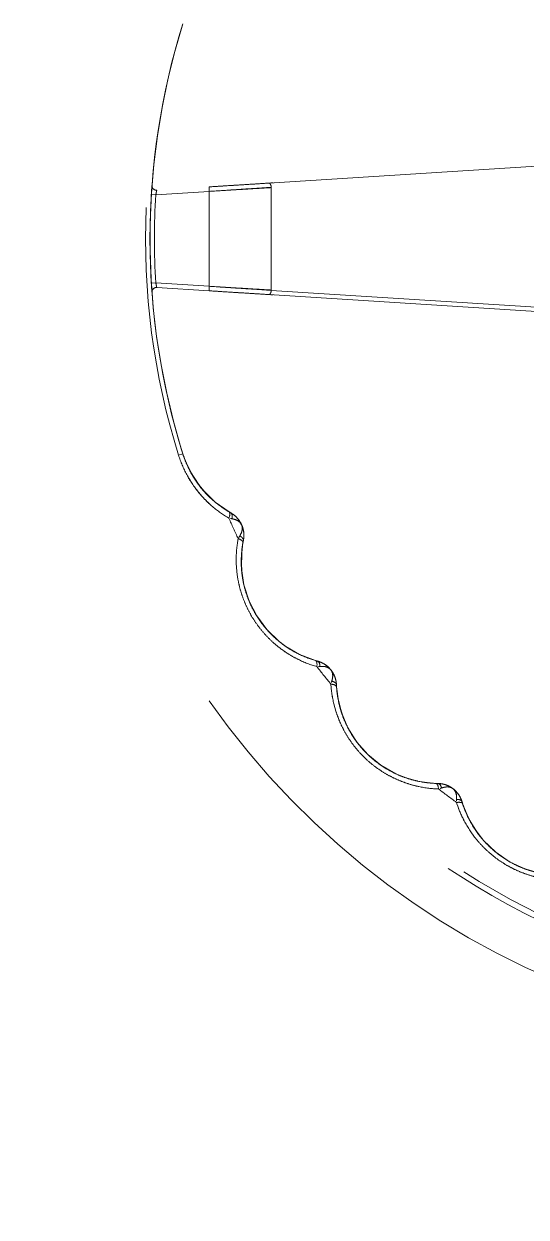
# Model space of a CAD drawing. Extents: x -181672 to 290600, y -29000 to 395522.
# Drawn here: x 1726.1 to 1804.1, y 37462 to 37647.2 of the extents above; entities that cross this region are included whole.
import ezdxf

# ---------------------------------------------------------------- set-up
doc = ezdxf.new("R2010")
doc.units = 0
doc.header["$LTSCALE"] = 10
doc.linetypes.add('XFM7Q20PCW-200K$0$ACAD_ISO03W100', pattern=[30, 12, -18])
doc.layers.add('XFM7Q20PCW-200K$0$PCW EQ (FUTURE)', color=252, linetype='XFM7Q20PCW-200K$0$ACAD_ISO03W100', lineweight=9)

# ---------------------------------------------------------------- blocks, each defined once
blk = doc.blocks.new('XFM7Q20PCW-200K$0$漢唐美光 8NHV4A-10FDA-NC150-M - 漢唐美光 8NHV4A-10FDA-NC150-M-V1107-CUB_L40')
for p, q in [((-534.8, -183.07), (-537.75, -136.34)), ((-518.15, -182.69), (-515.2, -135.96)), ((-517.5, -183.07), (-514.55, -136.34)), ((-433.95, -150.68), (-432.89, -149.84)), ((-438.47, -152.98), (-438.77, -153.07)), ((-441.3, -155.34), (-440.81, -154.49)), ((-440.12, -153.78), (-440.81, -154.49)), ((-441.62, -156.84), (-441.62, -157.15)), ((-441.62, -156.84), (-441.62, -157.15)), ((-442.6, -162.13), (-443.12, -163.37)), ((-451.66, -171.44), (-450.43, -170.89)), ((-458.41, -172.93), (-459.25, -173.45)), ((-456.61, -172.56), (-456.92, -172.58)), ((-460.61, -175.53), (-460.69, -175.83)), ((-462.86, -180.42), (-463.67, -181.49)), ((-534.1, -182.69), (-518.2, -182.69)), ((-480.84, -187.01), (-481.78, -187.31)), ((-479, -187.09), (-479.31, -187.03)), ((-473.93, -187.22), (-472.6, -186.99)), ((-482.62, -187.82), (-481.78, -187.31)), ((-483.61, -188.99), (-483.76, -189.26)), ((-483.61, -188.99), (-483.76, -189.26)), ((-533.51, -192.33), (-534.21, -192.37)), ((-533.51, -192.33), (-532.99, -200.63)), ((-533.51, -192.33), (-518.78, -192.33)), ((-519.31, -200.63), (-518.78, -192.33)), ((-518.09, -192.37), (-518.78, -192.33)), ((-518.6, -200.49), (-518.09, -192.37)), ((-487.01, -193.19), (-487.9, -193.92)), ((-492.78, -196.43), (-492.57, -197.1)), ((-533.03, -201.33), (-532.99, -200.63)), ((-519.31, -200.63), (-519.27, -201.33))]:
    blk.add_line(p, q)
at = {"flags": 128}
for points in [[(-401.15, -89.94), (-401.25, -94.94), (-401.55, -99.93), (-402.05, -104.91), (-402.75, -109.86), (-403.64, -114.78), (-404.73, -119.66), (-406.02, -124.49), (-407.49, -129.26), (-409.16, -133.98), (-411.02, -138.62), (-413.06, -143.19), (-415.27, -147.67), (-417.67, -152.05), (-420.24, -156.34), (-422.98, -160.52), (-425.89, -164.59), (-428.95, -168.54), (-432.17, -172.37), (-435.54, -176.06), (-439.06, -179.61), (-442.72, -183.02), (-446.51, -186.29), (-450.42, -189.39), (-454.46, -192.34), (-458.61, -195.13), (-462.87, -197.74), (-467.23, -200.19), (-471.69, -202.46), (-476.23, -204.54), (-480.85, -206.45), (-485.55, -208.17), (-490.31, -209.7), (-495.13, -211.03), (-499.99, -212.18), (-504.9, -213.12), (-509.85, -213.88), (-514.82, -214.43), (-519.8, -214.78), (-524.8, -214.94), (-529.8, -214.89), (-534.79, -214.64), (-539.77, -214.2), (-544.73, -213.55), (-549.66, -212.71), (-554.55, -211.67), (-559.39, -210.44), (-564.19, -209.02), (-568.92, -207.4), (-573.58, -205.6), (-578.17, -203.61), (-582.67, -201.43), (-587.08, -199.09), (-591.4, -196.56), (-595.61, -193.87), (-599.71, -191.01), (-603.69, -187.98), (-607.55, -184.8), (-611.28, -181.47), (-614.87, -177.99), (-618.32, -174.38), (-621.63, -170.62), (-624.78, -166.74), (-627.77, -162.73), (-630.6, -158.61), (-633.26, -154.38), (-635.75, -150.05), (-638.07, -145.62), (-640.2, -141.1), (-642.16, -136.49), (-643.93, -131.82), (-645.51, -127.07), (-646.9, -122.27), (-648.09, -117.42), (-649.09, -112.52), (-649.9, -107.58), (-650.5, -102.62), (-650.91, -97.64), (-651.12, -92.64), (-651.15, -89.94)], [(-427.65, -140.76), (-428.36, -143.31), (-429.47, -145.69), (-430.93, -147.82), (-432.75, -149.72), (-434.81, -151.27), (-437.12, -152.47), (-438.47, -152.98)], [(-438.47, -152.98), (-436.04, -151.97), (-433.95, -150.68)], [(-441.62, -157.15), (-441.93, -159.76), (-442.6, -162.13)], [(-443.12, -163.37), (-444.44, -165.67), (-446.1, -167.7), (-448.04, -169.41), (-450.26, -170.8), (-452.65, -171.8), (-455.18, -172.4), (-456.61, -172.56)], [(-456.61, -172.56), (-454.01, -172.18), (-451.66, -171.44)], [(-460.69, -175.83), (-461.63, -178.29), (-462.86, -180.42)], [(-463.67, -181.49), (-465.51, -183.4), (-467.62, -184.96), (-469.92, -186.14), (-472.42, -186.95), (-474.97, -187.33), (-477.57, -187.29), (-479, -187.09)], [(-479, -187.09), (-476.38, -187.36), (-473.93, -187.22)], [(-483.76, -189.26), (-485.29, -191.43), (-487.15, -193.32), (-489.29, -194.86), (-491.66, -196.04), (-492.78, -196.43)], [(-483.76, -189.26), (-485.28, -191.41), (-487.01, -193.19)], [(-487.9, -193.92), (-490.13, -195.34), (-492.54, -196.36), (-492.78, -196.43)], [(-559.52, -196.43), (-555.24, -197.68), (-550.9, -198.76), (-546.53, -199.66), (-542.13, -200.39), (-537.7, -200.94), (-533.25, -201.31), (-528.79, -201.51), (-524.33, -201.53), (-519.87, -201.36), (-515.42, -201.02), (-510.98, -200.5), (-506.57, -199.81), (-502.2, -198.94), (-497.86, -197.89), (-493.56, -196.68), (-492.78, -196.43)], [(-533.7, -200.62), (-533.74, -200.76), (-533.79, -200.88), (-533.87, -200.99), (-533.97, -201.09), (-534.09, -201.16), (-534.18, -201.2), (-534.33, -201.23), (-534.45, -201.23)], [(-519.27, -201.33), (-523.73, -201.51), (-528.19, -201.52), (-532.65, -201.35), (-533.03, -201.33)], [(-517.85, -201.23), (-517.98, -201.23), (-518.12, -201.2), (-518.24, -201.14), (-518.36, -201.06), (-518.45, -200.97), (-518.52, -200.85), (-518.56, -200.76), (-518.6, -200.61)]]:
    blk.add_lwpolyline(points, dxfattribs=at)
blk.add_circle((-526.15, -89.94), 379.98)
for centre, radius, start, end in [((-526.15, -89.94), 117.51, 180, 0), ((-526.15, -89.94), 116.61, 180, 0), ((-526.15, -89.94), 108.39, 321.9796, 323.8204), ((-526.15, -89.94), 108.39, 307.7796, 309.6204), ((-526.15, -89.94), 108.39, 293.5796, 295.4204), ((-526.15, -89.94), 111.6, 252.6, 287.4), ((-526.15, -89.94), 112.29, 267.5143, 287.4), ((-534.4, -200.53), 0.7, 265.7341, 3.6127), ((-526.15, -89.94), 110.9, 266.4637, 273.5363), ((-517.9, -200.53), 0.7, 176.3873, 274.2659)]:
    blk.add_arc(centre, radius, start, end)
for centre, major_axis, ratio, start_param, end_param in [((-438.01, -154.4), (-0.46, 1.43), 0.34988, 0, 1.122252), ((-440.13, -157.2), (-1.5, 0.05), 0.34988, 5.160933, 6.283185), ((-456.52, -174.06), (-0.09, 1.5), 0.34988, 0, 1.122252), ((-459.25, -176.25), (-1.44, 0.42), 0.34988, 5.160933, 6.283185), ((-534.1, -183.03), (0.699, 0.044), 0.481025, 1.540435, 3.141593), ((-518.2, -183.03), (-0.699, 0.044), 0.481025, 3.141593, 4.74275), ((-479.28, -188.57), (0.28, 1.47), 0.34988, 0, 1.122252), ((-482.47, -190.02), (-1.29, 0.76), 0.34988, 5.160933, 6.283185)]:
    blk.add_ellipse(centre, major_axis=major_axis, ratio=ratio, start_param=start_param, end_param=end_param)
for points, knots in [([(-438.66, -153.93), (-437.68, -153.62), (-435.76, -152.82), (-433.53, -151.37), (-431.9, -149.95), (-430.78, -148.77), (-429.77, -147.48), (-428.88, -146.1), (-428.13, -144.65), (-427.52, -143.12), (-427.06, -141.56), (-426.75, -139.97), (-426.59, -138.38), (-426.57, -136.27), (-426.77, -134.71), (-426.99, -133.72)], [-1, -1, -1, -1, -0.875, -0.75, -0.6875, -0.625, -0.5625, -0.5, -0.4375, -0.375, -0.3125, -0.25, -0.1875, -0.125, 0, 0, 0, 0]), ([(-438.47, -152.98), (-437.58, -152.69), (-436.26, -152.14), (-434.59, -151.15), (-433.39, -150.29), (-432.27, -149.31), (-431.24, -148.22), (-430.3, -147.03), (-429.48, -145.75), (-428.79, -144.41), (-428.22, -143), (-427.8, -141.56), (-427.22, -138.63), (-427.33, -136.19), (-427.72, -134.36)], [-1, -1, -1, -1, -0.875, -0.8125, -0.75, -0.6875, -0.625, -0.5625, -0.5, -0.4375, -0.375, -0.3125, -0.25, 0, 0, 0, 0]), ([(-427.72, -134.36), (-427.52, -135.27), (-427.35, -136.69), (-427.36, -138.64), (-427.51, -140.1), (-427.8, -141.56), (-428.23, -143), (-428.79, -144.41), (-429.48, -145.75), (-430.3, -147.03), (-431.24, -148.22), (-432.27, -149.31), (-434.52, -151.27), (-436.69, -152.41), (-438.47, -152.98)], [-1, -1, -1, -1, -0.875, -0.8125, -0.75, -0.6875, -0.625, -0.5625, -0.5, -0.4375, -0.375, -0.3125, -0.25, 0, 0, 0, 0]), ([(-427.54, -143.12), (-427.72, -143.63), (-428.12, -144.62), (-428.61, -145.57), (-428.86, -146.03)], [-0.625, -0.625, -0.625, -0.625, -0.5625, -0.5028346, -0.5028346, -0.5028346, -0.5028346]), ([(-457.03, -173.44), (-456.01, -173.38), (-453.95, -173.07), (-451.43, -172.21), (-449.5, -171.24), (-448.12, -170.37), (-446.83, -169.37), (-445.63, -168.25), (-444.54, -167.02), (-443.58, -165.69), (-442.75, -164.29), (-442.06, -162.83), (-441.51, -161.33), (-440.98, -159.28), (-440.79, -157.72), (-440.76, -156.71)], [-1, -1, -1, -1, -0.875, -0.75, -0.6875, -0.625, -0.5625, -0.5, -0.4375, -0.375, -0.3125, -0.25, -0.1875, -0.125, 0, 0, 0, 0]), ([(-456.61, -172.56), (-455.68, -172.5), (-454.26, -172.28), (-452.4, -171.74), (-451.03, -171.2), (-449.71, -170.52), (-448.43, -169.72), (-447.23, -168.79), (-446.13, -167.76), (-445.12, -166.63), (-444.23, -165.4), (-443.47, -164.11), (-442.19, -161.41), (-441.69, -159.01), (-441.62, -157.15)], [-1, -1, -1, -1, -0.875, -0.8125, -0.75, -0.6875, -0.625, -0.5625, -0.5, -0.4375, -0.375, -0.3125, -0.25, 0, 0, 0, 0]), ([(-441.62, -157.15), (-441.66, -158.08), (-441.83, -159.5), (-442.33, -161.38), (-442.83, -162.76), (-443.47, -164.11), (-444.23, -165.4), (-445.13, -166.63), (-446.13, -167.76), (-447.23, -168.8), (-448.43, -169.72), (-449.7, -170.52), (-452.36, -171.87), (-454.75, -172.44), (-456.61, -172.56)], [-1, -1, -1, -1, -0.875, -0.8125, -0.75, -0.6875, -0.625, -0.5625, -0.5, -0.4375, -0.375, -0.3125, -0.25, 0, 0, 0, 0]), ([(-479.62, -187.84), (-478.62, -188.03), (-476.54, -188.24), (-473.89, -188.03), (-471.78, -187.56), (-470.24, -187.05), (-468.73, -186.4), (-467.3, -185.61), (-465.94, -184.68), (-464.68, -183.63), (-463.53, -182.48), (-462.5, -181.23), (-461.61, -179.91), (-460.59, -178.05), (-460.03, -176.59), (-459.75, -175.61)], [-1, -1, -1, -1, -0.875, -0.75, -0.6875, -0.625, -0.5625, -0.5, -0.4375, -0.375, -0.3125, -0.25, -0.1875, -0.125, 0, 0, 0, 0]), ([(-479, -187.09), (-478.09, -187.26), (-476.66, -187.4), (-474.72, -187.33), (-473.26, -187.14), (-471.81, -186.81), (-470.38, -186.35), (-468.99, -185.74), (-467.66, -185.01), (-466.41, -184.16), (-465.24, -183.19), (-464.19, -182.13), (-462.29, -179.82), (-461.21, -177.62), (-460.69, -175.83)], [-1, -1, -1, -1, -0.875, -0.8125, -0.75, -0.6875, -0.625, -0.5625, -0.5, -0.4375, -0.375, -0.3125, -0.25, 0, 0, 0, 0]), ([(-460.69, -175.83), (-460.95, -176.72), (-461.47, -178.06), (-462.41, -179.76), (-463.24, -180.98), (-464.18, -182.12), (-465.25, -183.19), (-466.41, -184.16), (-467.66, -185.01), (-468.99, -185.75), (-470.38, -186.35), (-471.8, -186.81), (-474.72, -187.47), (-477.17, -187.44), (-479, -187.09)], [-1, -1, -1, -1, -0.875, -0.8125, -0.75, -0.6875, -0.625, -0.5625, -0.5, -0.4375, -0.375, -0.3125, -0.25, 0, 0, 0, 0]), ([(-533.92, -186.09), (-533.86, -187.04), (-533.72, -189.1), (-533.59, -191.21), (-533.51, -192.33)], [-0.6312087, -0.6312087, -0.6312087, -0.6312087, -0.3333333, 0, 0, 0, 0]), ([(-518.78, -192.33), (-518.71, -191.21), (-518.57, -189.1), (-518.44, -187.04), (-518.38, -186.09)], [-1, -1, -1, -1, -0.6666667, -0.3687913, -0.3687913, -0.3687913, -0.3687913]), ([(-492.78, -196.43), (-491.8, -196.13), (-490.41, -195.54), (-488.69, -194.51), (-487.09, -193.33), (-485.34, -191.62), (-484.23, -190.07), (-483.76, -189.26)], [-1, -1, -1, -1, -0.75, -0.625, -0.5, -0.25, 0, 0, 0, 0]), ([(-534.45, -201.23), (-534.45, -201.23), (-534.34, -201.24), (-534.04, -201.26), (-533.64, -201.29), (-533.28, -201.31), (-533.03, -201.33)], [-1, -1, -1, -1, -0.666667, -0.5, -0.333333, 0, 0, 0, 0]), ([(-519.27, -201.33), (-519.02, -201.31), (-518.65, -201.29), (-518.26, -201.26), (-517.95, -201.24), (-517.85, -201.23), (-517.85, -201.23)], [-1, -1, -1, -1, -0.666667, -0.5, -0.333333, 0, 0, 0, 0])]:
    blk.add_open_spline(points, degree=3, knots=knots)
for points in [[(-428.9, -146.09), (-429.17, -146.56), (-429.76, -147.48), (-430.78, -148.77), (-431.9, -149.95), (-432.71, -150.66), (-433.13, -150.99)], [(-433.13, -150.99), (-433.55, -151.32), (-434.42, -151.95), (-435.33, -152.48), (-435.8, -152.73)], [(-438.77, -153.07), (-438.98, -153.13), (-439.38, -153.29), (-439.93, -153.61), (-440.41, -154.01), (-440.68, -154.32), (-440.81, -154.49)], [(-440.81, -154.49), (-440.56, -154.16), (-439.96, -153.57), (-439.19, -153.19), (-438.77, -153.07)], [(-438.77, -153.07), (-438.88, -153.1), (-439.08, -153.29), (-439.15, -153.7), (-439.15, -153.91)], [(-438.77, -153.07), (-438.72, -153.05), (-438.62, -153.02), (-438.52, -152.99), (-438.47, -152.98)], [(-435.8, -152.73), (-436.6, -153.15), (-437.43, -153.51), (-438.27, -153.8)], [(-441.62, -156.84), (-441.61, -156.62), (-441.57, -156.19), (-441.41, -155.57), (-441.15, -155), (-440.93, -154.65), (-440.81, -154.49)], [(-440.81, -154.49), (-441.06, -154.82), (-441.46, -155.55), (-441.61, -156.4), (-441.62, -156.84)], [(-440.81, -154.49), (-440.96, -154.69), (-441.14, -155.2), (-441.04, -155.87), (-440.91, -156.24)], [(-440.91, -156.24), (-440.97, -156.06), (-441.06, -155.71), (-441.09, -155.24), (-441.01, -154.82), (-440.89, -154.59), (-440.81, -154.49)], [(-440.81, -154.49), (-440.65, -154.28), (-440.21, -153.97), (-439.54, -153.89), (-439.15, -153.91)], [(-439.15, -153.91), (-439.34, -153.9), (-439.7, -153.91), (-440.16, -154.01), (-440.54, -154.2), (-440.73, -154.38), (-440.81, -154.49)], [(-439.15, -153.91), (-439.07, -153.91), (-438.99, -153.92), (-438.91, -153.92)], [(-438.91, -153.92), (-438.99, -153.92), (-439.07, -153.91), (-439.15, -153.91)], [(-441.62, -156.84), (-441.61, -156.72), (-441.49, -156.48), (-441.12, -156.3), (-440.91, -156.24)], [(-441.62, -156.84), (-441.62, -156.89), (-441.62, -156.99), (-441.62, -157.1), (-441.62, -157.15)], [(-440.76, -156.71), (-440.79, -157.73), (-440.92, -158.76), (-441.13, -159.79)], [(-440.84, -156.47), (-440.86, -156.39), (-440.89, -156.32), (-440.91, -156.24)], [(-440.91, -156.24), (-440.89, -156.32), (-440.86, -156.39), (-440.84, -156.47)], [(-441.13, -159.79), (-441.35, -160.81), (-441.67, -161.83), (-442.08, -162.82)], [(-442.08, -162.82), (-442.29, -163.32), (-442.75, -164.29), (-443.3, -165.23), (-443.6, -165.68)], [(-443.6, -165.68), (-443.9, -166.13), (-444.54, -167.02), (-445.26, -167.84), (-445.65, -168.23)], [(-445.65, -168.23), (-446.03, -168.62), (-446.82, -169.37), (-447.69, -170.03), (-448.14, -170.35)], [(-448.14, -170.35), (-448.58, -170.66), (-449.5, -171.24), (-450.46, -171.73), (-450.95, -171.94)], [(-450.95, -171.94), (-451.44, -172.16), (-452.43, -172.55), (-453.45, -172.85), (-453.96, -172.97)], [(-460.61, -175.53), (-460.55, -175.32), (-460.4, -174.91), (-460.1, -174.35), (-459.71, -173.86), (-459.41, -173.58), (-459.25, -173.45)], [(-459.25, -173.45), (-459.57, -173.71), (-460.14, -174.32), (-460.49, -175.1), (-460.61, -175.53)], [(-459.25, -173.45), (-459.45, -173.61), (-459.75, -174.06), (-459.81, -174.74), (-459.78, -175.13)], [(-459.78, -175.13), (-459.79, -174.93), (-459.8, -174.57), (-459.7, -174.11), (-459.52, -173.72), (-459.35, -173.53), (-459.25, -173.45)], [(-456.92, -172.58), (-457.14, -172.58), (-457.57, -172.64), (-458.18, -172.82), (-458.75, -173.09), (-459.09, -173.32), (-459.25, -173.45)], [(-459.25, -173.45), (-458.92, -173.19), (-458.2, -172.77), (-457.36, -172.59), (-456.92, -172.58)], [(-459.25, -173.45), (-459.05, -173.29), (-458.54, -173.09), (-457.87, -173.18), (-457.5, -173.3)], [(-457.5, -173.3), (-457.68, -173.24), (-458.03, -173.16), (-458.51, -173.15), (-458.92, -173.24), (-459.15, -173.37), (-459.25, -173.45)], [(-456.92, -172.58), (-457.04, -172.58), (-457.28, -172.72), (-457.44, -173.09), (-457.5, -173.3)], [(-457.5, -173.3), (-457.42, -173.32), (-457.35, -173.34), (-457.27, -173.37)], [(-457.27, -173.37), (-457.35, -173.34), (-457.42, -173.32), (-457.5, -173.3)], [(-453.96, -172.97), (-454.98, -173.22), (-456.01, -173.38), (-457.03, -173.44)], [(-456.92, -172.58), (-456.87, -172.57), (-456.77, -172.57), (-456.66, -172.56), (-456.61, -172.56)], [(-459.75, -175.61), (-460.03, -176.6), (-460.4, -177.57), (-460.87, -178.51)], [(-460.61, -175.53), (-460.62, -175.58), (-460.65, -175.68), (-460.68, -175.78), (-460.69, -175.83)], [(-459.78, -175.13), (-459.99, -175.13), (-460.39, -175.21), (-460.58, -175.42), (-460.61, -175.53)], [(-459.76, -175.36), (-459.77, -175.28), (-459.77, -175.2), (-459.78, -175.13)], [(-459.78, -175.13), (-459.77, -175.2), (-459.77, -175.28), (-459.76, -175.36)], [(-460.87, -178.51), (-461.33, -179.45), (-461.88, -180.36), (-462.53, -181.22)], [(-462.53, -181.22), (-462.85, -181.65), (-463.53, -182.48), (-464.3, -183.25), (-464.7, -183.62)], [(-534.21, -192.37), (-534.29, -191.21), (-534.43, -188.9), (-534.64, -185.53), (-534.78, -183.41), (-534.84, -182.4)], [(-534.8, -183.07), (-534.74, -184.02), (-534.61, -185.99), (-534.42, -189.14), (-534.28, -191.29), (-534.21, -192.37)], [(-534.14, -182.69), (-534.08, -183.67), (-534.01, -184.69), (-533.94, -185.75)], [(-533.51, -192.33), (-533.58, -191.21), (-533.72, -188.98), (-533.92, -185.72), (-534.04, -183.67), (-534.1, -182.69)], [(-518.2, -182.69), (-518.26, -183.67), (-518.38, -185.72), (-518.58, -188.98), (-518.72, -191.21), (-518.78, -192.33)], [(-518.35, -185.75), (-518.29, -184.69), (-518.22, -183.67), (-518.15, -182.69)], [(-517.46, -182.4), (-517.52, -183.41), (-517.65, -185.53), (-517.87, -188.9), (-518.01, -191.21), (-518.09, -192.37)], [(-518.09, -192.37), (-518.02, -191.29), (-517.88, -189.14), (-517.68, -185.99), (-517.56, -184.02), (-517.5, -183.07)], [(-464.7, -183.62), (-465.1, -183.98), (-465.94, -184.68), (-466.84, -185.3), (-467.31, -185.59)], [(-481.78, -187.31), (-481.4, -187.14), (-480.6, -186.91), (-479.74, -186.94), (-479.31, -187.03)], [(-479.31, -187.03), (-479.52, -186.99), (-479.95, -186.94), (-480.59, -186.96), (-481.2, -187.08), (-481.59, -187.22), (-481.78, -187.31)], [(-479.31, -187.03), (-479.42, -187.01), (-479.69, -187.08), (-479.94, -187.4), (-480.04, -187.59)], [(-479.31, -187.03), (-479.26, -187.04), (-479.16, -187.06), (-479.05, -187.08), (-479, -187.09)], [(-470.24, -187.03), (-470.75, -187.22), (-471.79, -187.56), (-472.84, -187.79), (-473.36, -187.89)], [(-467.31, -185.59), (-467.77, -185.87), (-468.73, -186.4), (-469.73, -186.83), (-470.24, -187.03)], [(-483.61, -188.99), (-483.5, -188.8), (-483.26, -188.44), (-482.82, -187.98), (-482.32, -187.59), (-481.96, -187.39), (-481.78, -187.31)], [(-481.78, -187.31), (-482.15, -187.48), (-482.85, -187.94), (-483.39, -188.61), (-483.61, -188.99)], [(-482.7, -188.8), (-482.91, -188.76), (-483.32, -188.74), (-483.55, -188.89), (-483.61, -188.99)], [(-482.74, -189.04), (-482.73, -188.96), (-482.72, -188.88), (-482.7, -188.8)], [(-482.7, -188.8), (-482.72, -188.88), (-482.73, -188.96), (-482.74, -189.04)], [(-482.7, -188.8), (-482.67, -188.62), (-482.58, -188.27), (-482.38, -187.84), (-482.11, -187.51), (-481.9, -187.36), (-481.78, -187.31)], [(-481.78, -187.31), (-482.01, -187.42), (-482.41, -187.78), (-482.64, -188.42), (-482.7, -188.8)], [(-481.78, -187.31), (-481.54, -187.2), (-481.01, -187.14), (-480.37, -187.39), (-480.04, -187.59)], [(-480.04, -187.59), (-480.21, -187.49), (-480.53, -187.33), (-480.98, -187.2), (-481.41, -187.19), (-481.66, -187.26), (-481.78, -187.31)], [(-480.04, -187.59), (-479.97, -187.63), (-479.84, -187.71), (-479.7, -187.8), (-479.62, -187.84)], [(-476.53, -188.15), (-477.58, -188.14), (-478.62, -188.03), (-479.62, -187.84)], [(-473.36, -187.89), (-473.89, -187.98), (-474.95, -188.11), (-476.01, -188.15), (-476.53, -188.15)], [(-483.76, -189.26), (-484.24, -190.07), (-485.34, -191.62), (-487.44, -193.68), (-489.94, -195.34), (-491.81, -196.13), (-492.78, -196.43)], [(-492.57, -197.1), (-491.53, -196.77), (-489.5, -195.91), (-486.79, -194.11), (-484.5, -191.87), (-483.31, -190.17), (-482.79, -189.29)], [(-482.79, -189.29), (-483.3, -190.17), (-483.91, -191.02), (-484.59, -191.82)], [(-483.76, -189.26), (-483.73, -189.22), (-483.68, -189.12), (-483.63, -189.04), (-483.61, -188.99)], [(-484.85, -192.12), (-485.46, -192.8), (-486.13, -193.45), (-486.86, -194.04)], [(-486.86, -194.04), (-487.28, -194.37), (-488.15, -195.02), (-489.08, -195.57), (-489.56, -195.83)], [(-489.56, -195.83), (-490.51, -196.34), (-491.52, -196.77), (-492.57, -197.1)], [(-532.99, -200.63), (-533.18, -200.59), (-533.53, -200.52), (-533.7, -200.49), (-533.7, -200.49)], [(-518.6, -200.49), (-518.6, -200.49), (-518.77, -200.52), (-519.12, -200.59), (-519.31, -200.63)]]:
    blk.add_open_spline(points, degree=3)
blk = doc.blocks.new('XFM7Q20PCW-200K')
at = {"layer": 'XFM7Q20PCW-200K$0$PCW EQ (FUTURE)', "rotation": 270}
blk.add_blockref('XFM7Q20PCW-200K$0$漢唐美光 8NHV4A-10FDA-NC150-M - 漢唐美光 8NHV4A-10FDA-NC150-M-V1107-CUB_L40', (1947.22, 37087.72), dxfattribs=at)

msp = doc.modelspace()

# ---------------------------------------------------------------- block references
msp.add_blockref('XFM7Q20PCW-200K', (0, 0))

doc.saveas('drawing.dxf')
